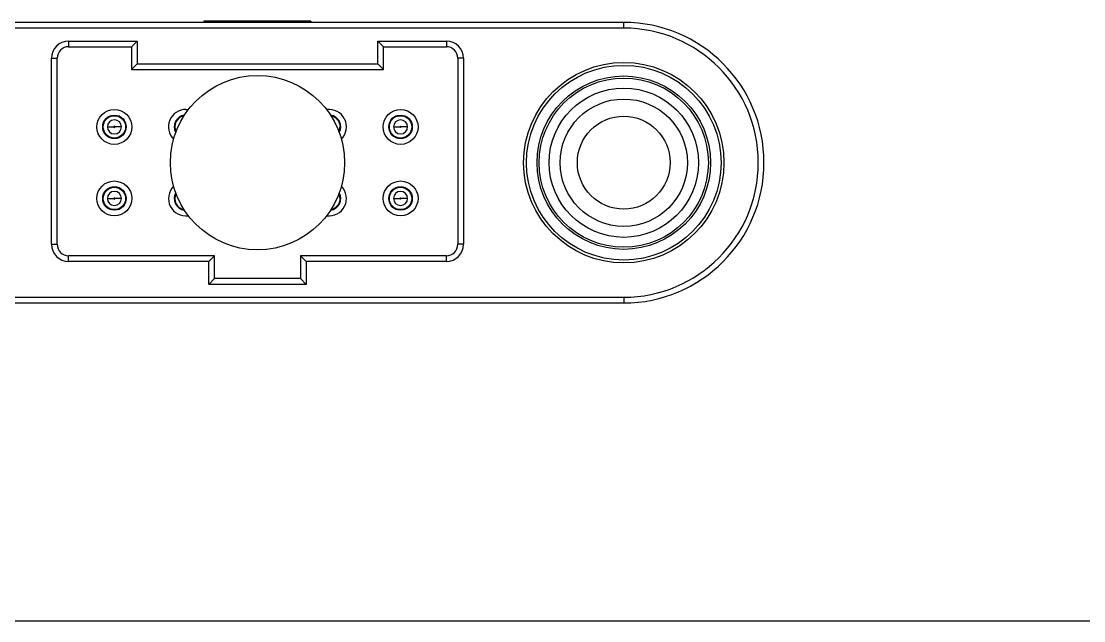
# Model space of a CAD drawing. Header units: millimetres. Extents: x 43 to 185, y 87 to 254.
# Drawn here: x 61.71 to 80.28, y 149.17 to 159.64 of the extents above; entities that cross this region are included whole.
import ezdxf

# ---------------------------------------------------------------- set-up
doc = ezdxf.new("R2010")
doc.units = ezdxf.units.MM

msp = doc.modelspace()

# ---------------------------------------------------------------- linework, layer by layer
at = {"color": 7, "linetype": 'Continuous', "lineweight": 25}
for p, q in [((72.242, 159.618), (59.442, 159.618)), ((72.242, 159.518), (59.442, 159.518)), ((64.907, 159.638), (64.907, 159.618)), ((65.067, 159.638), (64.907, 159.638)), ((64.907, 159.618), (64.907, 159.623)), ((64.907, 159.623), (65.067, 159.623)), ((65.067, 159.638), (65.067, 159.618)), ((65.367, 159.638), (65.067, 159.638)), ((65.067, 159.618), (65.067, 159.623)), ((65.067, 159.623), (65.367, 159.623)), ((65.367, 159.638), (65.367, 159.618)), ((66.317, 159.638), (65.367, 159.638)), ((65.367, 159.618), (65.367, 159.623)), ((65.367, 159.623), (66.317, 159.623)), ((66.477, 159.638), (66.317, 159.638)), ((66.317, 159.638), (66.317, 159.618)), ((66.317, 159.623), (66.477, 159.623)), ((66.317, 159.618), (66.317, 159.623)), ((66.477, 159.638), (66.477, 159.618)), ((66.777, 159.638), (66.477, 159.638)), ((66.477, 159.618), (66.477, 159.623)), ((66.477, 159.623), (66.777, 159.623)), ((66.777, 159.638), (66.777, 159.618)), ((66.777, 159.618), (66.777, 159.623)), ((72.242, 159.518), (72.242, 159.618)), ((62.542, 159.293), (63.742, 159.293)), ((62.542, 159.293), (62.542, 159.193)), ((63.642, 159.193), (63.742, 159.293)), ((63.742, 159.293), (63.742, 158.893)), ((67.942, 159.293), (69.142, 159.293)), ((67.942, 158.893), (67.942, 159.293)), ((68.042, 159.193), (67.942, 159.293)), ((69.142, 159.293), (69.142, 159.193)), ((62.542, 159.193), (63.642, 159.193)), ((63.642, 159.193), (63.642, 158.793)), ((68.042, 158.793), (68.042, 159.193)), ((68.042, 159.193), (69.142, 159.193)), ((62.242, 155.743), (62.242, 158.993)), ((62.242, 158.993), (62.342, 158.993)), ((62.342, 155.743), (62.342, 158.993)), ((69.342, 158.993), (69.342, 155.743)), ((69.442, 158.993), (69.342, 158.993)), ((69.442, 158.993), (69.442, 155.743)), ((63.642, 158.793), (63.742, 158.893)), ((63.642, 158.793), (68.042, 158.793)), ((63.742, 158.893), (67.942, 158.893)), ((68.042, 158.793), (67.942, 158.893)), ((64.592, 158.098), (64.635, 158.095)), ((63.219, 157.793), (63.332, 157.793)), ((63.464, 157.793), (63.352, 157.793)), ((68.219, 157.793), (68.332, 157.793)), ((68.464, 157.793), (68.352, 157.793)), ((63.219, 156.543), (63.332, 156.543)), ((63.464, 156.543), (63.352, 156.543)), ((68.219, 156.543), (68.332, 156.543)), ((68.464, 156.543), (68.352, 156.543)), ((62.242, 155.743), (62.342, 155.743)), ((69.442, 155.743), (69.342, 155.743)), ((62.542, 155.443), (62.542, 155.543)), ((65.092, 155.543), (62.542, 155.543)), ((64.992, 155.443), (62.542, 155.443)), ((65.092, 155.543), (64.992, 155.443)), ((64.992, 155.043), (64.992, 155.443)), ((65.092, 155.143), (65.092, 155.543)), ((66.592, 155.543), (66.692, 155.443)), ((69.142, 155.543), (66.592, 155.543)), ((66.592, 155.543), (66.592, 155.143)), ((66.692, 155.443), (66.692, 155.043)), ((69.142, 155.443), (66.692, 155.443)), ((69.142, 155.443), (69.142, 155.543)), ((65.092, 155.143), (64.992, 155.043)), ((66.692, 155.043), (64.992, 155.043)), ((66.592, 155.143), (65.092, 155.143)), ((66.592, 155.143), (66.692, 155.043)), ((59.442, 154.818), (72.242, 154.818)), ((59.442, 154.718), (72.242, 154.718)), ((72.242, 154.818), (72.242, 154.718)), ((45.342, 149.168), (86.342, 149.168))]:
    msp.add_line(p, q, dxfattribs=at)
at = {"color": 7, "linetype": 'Continuous', "lineweight": 25, "flags": 128}
for points in [[(63.295, 157.983), (63.287, 157.987), (63.283, 157.989)], [(63.389, 157.983), (63.396, 157.987), (63.401, 157.989)], [(64.545, 157.983), (64.537, 157.987), (64.533, 157.989)], [(67.139, 157.983), (67.146, 157.987), (67.151, 157.989)], [(68.295, 157.983), (68.287, 157.987), (68.283, 157.989)], [(68.389, 157.983), (68.396, 157.987), (68.401, 157.989)], [(63.152, 157.839), (63.148, 157.847), (63.146, 157.852)], [(63.165, 157.875), (63.165, 157.876), (63.169, 157.884)], [(63.26, 157.97), (63.259, 157.969), (63.251, 157.966)], [(63.424, 157.97), (63.425, 157.969), (63.433, 157.966)], [(63.519, 157.875), (63.518, 157.876), (63.515, 157.884)], [(63.531, 157.839), (63.536, 157.847), (63.538, 157.852)], [(64.402, 157.839), (64.398, 157.847), (64.396, 157.852)], [(64.415, 157.875), (64.415, 157.876), (64.419, 157.884)], [(64.51, 157.97), (64.509, 157.969), (64.501, 157.966)], [(67.174, 157.97), (67.175, 157.969), (67.183, 157.966)], [(67.269, 157.875), (67.268, 157.876), (67.265, 157.884)], [(67.281, 157.839), (67.286, 157.847), (67.288, 157.852)], [(68.152, 157.839), (68.148, 157.847), (68.146, 157.852)], [(68.165, 157.875), (68.165, 157.876), (68.169, 157.884)], [(68.26, 157.97), (68.259, 157.969), (68.251, 157.966)], [(68.424, 157.97), (68.425, 157.969), (68.433, 157.966)], [(68.519, 157.875), (68.518, 157.876), (68.515, 157.884)], [(68.531, 157.839), (68.536, 157.847), (68.538, 157.852)], [(63.152, 157.747), (63.148, 157.738), (63.146, 157.733)], [(63.165, 157.711), (63.165, 157.71), (63.169, 157.702)], [(63.26, 157.616), (63.259, 157.616), (63.251, 157.62)], [(63.424, 157.616), (63.425, 157.616), (63.433, 157.62)], [(63.519, 157.711), (63.518, 157.71), (63.515, 157.702)], [(63.531, 157.747), (63.536, 157.738), (63.538, 157.733)], [(64.402, 157.747), (64.398, 157.738), (64.396, 157.733)], [(64.415, 157.711), (64.415, 157.71), (64.418, 157.704)], [(67.266, 157.706), (67.272, 157.718), (67.287, 157.793)], [(67.269, 157.711), (67.268, 157.71), (67.266, 157.704)], [(67.281, 157.747), (67.286, 157.738), (67.288, 157.733)], [(68.152, 157.747), (68.148, 157.738), (68.146, 157.733)], [(68.165, 157.711), (68.165, 157.71), (68.169, 157.702)], [(68.26, 157.616), (68.259, 157.616), (68.251, 157.62)], [(68.424, 157.616), (68.425, 157.616), (68.433, 157.62)], [(68.519, 157.711), (68.518, 157.71), (68.515, 157.702)], [(68.531, 157.747), (68.536, 157.738), (68.538, 157.733)], [(63.295, 157.603), (63.287, 157.599), (63.283, 157.597)], [(63.389, 157.603), (63.396, 157.599), (63.401, 157.597)], [(68.295, 157.603), (68.287, 157.599), (68.283, 157.597)], [(68.389, 157.603), (68.396, 157.599), (68.401, 157.597)], [(63.26, 156.72), (63.259, 156.719), (63.251, 156.716)], [(63.295, 156.733), (63.287, 156.737), (63.283, 156.739)], [(63.389, 156.733), (63.396, 156.737), (63.401, 156.739)], [(63.424, 156.72), (63.425, 156.719), (63.433, 156.716)], [(68.26, 156.72), (68.259, 156.719), (68.251, 156.716)], [(68.295, 156.733), (68.287, 156.737), (68.283, 156.739)], [(68.389, 156.733), (68.396, 156.737), (68.401, 156.739)], [(68.424, 156.72), (68.425, 156.719), (68.433, 156.716)], [(63.152, 156.589), (63.148, 156.597), (63.146, 156.602)], [(63.165, 156.625), (63.165, 156.626), (63.169, 156.634)], [(63.519, 156.625), (63.518, 156.626), (63.515, 156.634)], [(63.531, 156.589), (63.536, 156.597), (63.538, 156.602)], [(64.402, 156.589), (64.398, 156.597), (64.396, 156.602)], [(64.415, 156.625), (64.415, 156.626), (64.418, 156.631)], [(67.269, 156.625), (67.268, 156.626), (67.266, 156.631)], [(67.287, 156.543), (67.272, 156.618), (67.266, 156.63)], [(67.281, 156.589), (67.286, 156.597), (67.288, 156.602)], [(68.152, 156.589), (68.148, 156.597), (68.146, 156.602)], [(68.165, 156.625), (68.165, 156.626), (68.169, 156.634)], [(68.519, 156.625), (68.518, 156.626), (68.515, 156.634)], [(68.531, 156.589), (68.536, 156.597), (68.538, 156.602)], [(63.152, 156.497), (63.148, 156.488), (63.146, 156.483)], [(63.165, 156.461), (63.165, 156.46), (63.169, 156.452)], [(63.26, 156.366), (63.259, 156.366), (63.251, 156.37)], [(63.295, 156.353), (63.287, 156.349), (63.283, 156.347)], [(63.389, 156.353), (63.396, 156.349), (63.401, 156.347)], [(63.424, 156.366), (63.425, 156.366), (63.433, 156.37)], [(63.519, 156.461), (63.518, 156.46), (63.515, 156.452)], [(63.531, 156.497), (63.536, 156.488), (63.538, 156.483)], [(64.402, 156.497), (64.398, 156.488), (64.396, 156.483)], [(64.415, 156.461), (64.415, 156.46), (64.419, 156.452)], [(64.51, 156.366), (64.509, 156.366), (64.501, 156.37)], [(64.545, 156.353), (64.537, 156.349), (64.533, 156.347)], [(67.139, 156.353), (67.146, 156.349), (67.151, 156.347)], [(67.174, 156.366), (67.175, 156.366), (67.183, 156.37)], [(67.269, 156.461), (67.268, 156.46), (67.265, 156.452)], [(67.281, 156.497), (67.286, 156.488), (67.288, 156.483)], [(68.152, 156.497), (68.148, 156.488), (68.146, 156.483)], [(68.165, 156.461), (68.165, 156.46), (68.169, 156.452)], [(68.26, 156.366), (68.259, 156.366), (68.251, 156.37)], [(68.295, 156.353), (68.287, 156.349), (68.283, 156.347)], [(68.389, 156.353), (68.396, 156.349), (68.401, 156.347)], [(68.424, 156.366), (68.425, 156.366), (68.433, 156.37)], [(68.519, 156.461), (68.518, 156.46), (68.515, 156.452)], [(68.531, 156.497), (68.536, 156.488), (68.538, 156.483)]]:
    msp.add_lwpolyline(points, dxfattribs=at)
at = {"color": 7, "linetype": 'Continuous', "lineweight": 25}
for centre, radius in [((72.242, 157.168), 1.75), ((72.242, 157.168), 1.7), ((65.842, 157.168), 1.522), ((72.242, 157.168), 1.515), ((72.242, 157.168), 1.478), ((72.242, 157.168), 1.304), ((72.242, 157.168), 1.112), ((63.342, 157.793), 0.305), ((63.342, 157.793), 0.205), ((63.342, 157.793), 0.195), ((68.342, 157.793), 0.305), ((68.342, 157.793), 0.205), ((68.342, 157.793), 0.195), ((72.242, 157.168), 0.811), ((63.342, 156.543), 0.305), ((63.342, 156.543), 0.205), ((63.342, 156.543), 0.195), ((68.342, 156.543), 0.305), ((68.342, 156.543), 0.205), ((68.342, 156.543), 0.195)]:
    msp.add_circle(centre, radius, dxfattribs=at)
for centre, radius, start, end in [((72.242, 157.168), 2.45, 270, 90), ((72.242, 157.168), 2.35, 270, 90), ((62.542, 158.993), 0.3, 90, 180), ((69.142, 158.993), 0.3, 0, 90), ((62.542, 158.993), 0.2, 90, 180), ((69.142, 158.993), 0.2, 0, 90), ((64.592, 157.793), 0.305, 90, 224.9784), ((64.592, 157.793), 0.205, 97.4924, 209.3775), ((64.592, 157.793), 0.195, 100.0247, 206.3109), ((67.092, 157.793), 0.305, 315.0216, 98.1085), ((67.092, 157.793), 0.205, 330.6225, 82.5076), ((67.092, 157.793), 0.195, 0, 79.9753), ((63.224, 157.859), 0.0691, 148.2106, 186.8444), ((63.342, 157.793), 0.204, 120.2357, 149.7643), ((63.342, 157.793), 0.123, 0, 180), ((63.276, 157.91), 0.0691, 82.5234, 121.7926), ((63.342, 157.793), 0.01, 0, 180), ((63.408, 157.91), 0.0691, 58.2074, 97.4774), ((63.342, 157.793), 0.204, 30.2357, 59.7643), ((63.459, 157.859), 0.0691, 353.1556, 31.7893), ((64.474, 157.859), 0.0691, 148.2106, 186.8444), ((64.592, 157.793), 0.204, 120.2357, 149.7643), ((64.526, 157.91), 0.0691, 82.5234, 121.7926), ((67.158, 157.91), 0.0691, 58.2074, 97.4774), ((67.092, 157.793), 0.204, 30.2357, 59.7643), ((67.209, 157.859), 0.0691, 353.1556, 31.7893), ((68.224, 157.859), 0.0691, 148.2106, 186.8444), ((68.342, 157.793), 0.204, 120.2357, 149.7643), ((68.342, 157.793), 0.123, 0, 180), ((68.276, 157.91), 0.0691, 82.5234, 121.7926), ((68.342, 157.793), 0.01, 0, 180), ((68.408, 157.91), 0.0691, 58.2074, 97.4774), ((68.342, 157.793), 0.204, 30.2357, 59.7643), ((68.459, 157.859), 0.0691, 353.1556, 31.7893), ((63.224, 157.727), 0.0691, 173.1556, 211.7893), ((63.342, 157.793), 0.204, 210.2357, 239.7643), ((63.342, 157.793), 0.123, 180, 0), ((63.276, 157.675), 0.0691, 238.2074, 277.4774), ((63.342, 157.793), 0.01, 180, 0), ((63.408, 157.675), 0.0691, 262.5234, 301.7926), ((63.342, 157.793), 0.204, 300.2357, 329.7643), ((63.459, 157.727), 0.0691, 328.2106, 6.8444), ((64.474, 157.727), 0.069, 173.1393, 208.6236), ((67.21, 157.727), 0.069, 331.3765, 6.8607), ((68.224, 157.727), 0.0691, 173.1556, 211.7893), ((68.342, 157.793), 0.204, 210.2357, 239.7643), ((68.342, 157.793), 0.123, 180, 0), ((68.276, 157.675), 0.0691, 238.2074, 277.4774), ((68.342, 157.793), 0.01, 180, 0), ((68.408, 157.675), 0.0691, 262.5234, 301.7926), ((68.342, 157.793), 0.204, 300.2357, 329.7643), ((68.459, 157.727), 0.0691, 328.2106, 6.8444), ((63.342, 156.543), 0.204, 120.2357, 149.7643), ((63.276, 156.66), 0.0691, 82.5234, 121.7926), ((63.408, 156.66), 0.0691, 58.2074, 97.4774), ((63.342, 156.543), 0.204, 30.2357, 59.7643), ((64.592, 156.543), 0.305, 135.0216, 278.1085), ((67.092, 156.543), 0.305, 261.8915, 44.9784), ((68.342, 156.543), 0.204, 120.2357, 149.7643), ((68.276, 156.66), 0.0691, 82.5234, 121.7926), ((68.408, 156.66), 0.0691, 58.2074, 97.4774), ((68.342, 156.543), 0.204, 30.2357, 59.7643), ((63.224, 156.609), 0.0691, 148.2106, 186.8444), ((63.342, 156.543), 0.123, 0, 180), ((63.342, 156.543), 0.123, 180, 0), ((63.342, 156.543), 0.01, 0, 180), ((63.342, 156.543), 0.01, 180, 0), ((63.459, 156.609), 0.0691, 353.1556, 31.7893), ((64.592, 156.543), 0.205, 150.6225, 262.5076), ((64.592, 156.543), 0.195, 153.6891, 259.9753), ((64.474, 156.609), 0.069, 151.3765, 186.8607), ((67.092, 156.543), 0.205, 277.4924, 29.3775), ((67.092, 156.543), 0.195, 280.0247, 0), ((67.21, 156.609), 0.069, 353.1393, 28.6236), ((68.224, 156.609), 0.0691, 148.2106, 186.8444), ((68.342, 156.543), 0.123, 0, 180), ((68.342, 156.543), 0.123, 180, 0), ((68.342, 156.543), 0.01, 0, 180), ((68.342, 156.543), 0.01, 180, 0), ((68.459, 156.609), 0.0691, 353.1556, 31.7893), ((63.224, 156.477), 0.0691, 173.1556, 211.7893), ((63.342, 156.543), 0.204, 210.2357, 239.7643), ((63.276, 156.425), 0.0691, 238.2074, 277.4774), ((63.408, 156.425), 0.0691, 262.5234, 301.7926), ((63.342, 156.543), 0.204, 300.2357, 329.7643), ((63.459, 156.477), 0.0691, 328.2106, 6.8444), ((64.474, 156.477), 0.0691, 173.1556, 211.7893), ((64.592, 156.543), 0.204, 210.2357, 239.7643), ((64.526, 156.425), 0.0691, 238.2074, 277.4774), ((67.158, 156.425), 0.0691, 262.5234, 301.7926), ((67.092, 156.543), 0.204, 300.2357, 329.7643), ((67.209, 156.477), 0.0691, 328.2106, 6.8444), ((68.224, 156.477), 0.0691, 173.1556, 211.7893), ((68.342, 156.543), 0.204, 210.2357, 239.7643), ((68.276, 156.425), 0.0691, 238.2074, 277.4774), ((68.408, 156.425), 0.0691, 262.5234, 301.7926), ((68.342, 156.543), 0.204, 300.2357, 329.7643), ((68.459, 156.477), 0.0691, 328.2106, 6.8444), ((62.542, 155.743), 0.3, 180, 270), ((62.542, 155.743), 0.2, 180, 270), ((69.142, 155.743), 0.3, 270, 360), ((69.142, 155.743), 0.2, 270, 360)]:
    msp.add_arc(centre, radius, start, end, dxfattribs=at)
for centre, major_axis, ratio, start_param, end_param in [((63.099, 157.772), (0.07, 0.111), 0.026567, 6.013525, 6.254074), ((63.346, 158.026), (0.0954, 0.0601), 0.028647, 3.172926, 3.433124), ((63.321, 158.036), (0.111, -0.07), 0.026566, 6.013531, 6.254075), ((63.635, 157.694), (-0.12, 0.19), 0.020483, 0.0225, 0.20627), ((64.349, 157.772), (0.07, 0.111), 0.026567, 6.013525, 6.254074), ((64.596, 158.026), (0.0954, 0.0601), 0.028647, 3.172926, 3.433124), ((67.071, 158.036), (0.111, -0.07), 0.026566, 6.013531, 6.254075), ((67.385, 157.694), (-0.12, 0.19), 0.020483, 0.0225, 0.20627), ((68.099, 157.772), (0.07, 0.111), 0.026567, 6.013525, 6.254074), ((68.346, 158.026), (0.0954, 0.0601), 0.028647, 3.172926, 3.433124), ((68.321, 158.036), (0.111, -0.07), 0.026566, 6.013531, 6.254075), ((68.635, 157.694), (-0.12, 0.19), 0.020483, 0.0225, 0.20627), ((63.109, 157.797), (-0.0601, 0.0954), 0.028647, 3.172926, 3.433129), ((63.362, 157.55), (0.111, -0.07), 0.026566, 2.871939, 3.112482), ((63.337, 157.56), (0.0954, 0.0601), 0.028647, 0.031333, 0.291531), ((63.585, 157.813), (0.07, 0.111), 0.026566, 2.871938, 3.112482), ((68.109, 157.797), (-0.0601, 0.0954), 0.028647, 3.172926, 3.433129), ((68.362, 157.55), (0.111, -0.07), 0.026566, 2.871939, 3.112482), ((68.337, 157.56), (0.0954, 0.0601), 0.028647, 0.031333, 0.291531), ((68.585, 157.813), (0.07, 0.111), 0.026566, 2.871938, 3.112482), ((63.346, 156.776), (0.0954, 0.0601), 0.028647, 3.172926, 3.433124), ((63.321, 156.786), (0.111, -0.07), 0.026566, 6.013531, 6.254075), ((68.346, 156.776), (0.0954, 0.0601), 0.028647, 3.172926, 3.433124), ((68.321, 156.786), (0.111, -0.07), 0.026566, 6.013531, 6.254075), ((63.099, 156.522), (0.07, 0.111), 0.026567, 6.013525, 6.254074), ((63.635, 156.444), (-0.12, 0.19), 0.020483, 0.0225, 0.20627), ((68.099, 156.522), (0.07, 0.111), 0.026567, 6.013525, 6.254074), ((68.635, 156.444), (-0.12, 0.19), 0.020483, 0.0225, 0.20627), ((63.109, 156.547), (-0.0601, 0.0954), 0.028647, 3.172926, 3.433129), ((63.362, 156.3), (0.111, -0.07), 0.026566, 2.871939, 3.112482), ((63.337, 156.31), (0.0954, 0.0601), 0.028647, 0.031333, 0.291531), ((63.585, 156.563), (0.07, 0.111), 0.026566, 2.871938, 3.112482), ((64.359, 156.547), (-0.0601, 0.0954), 0.028647, 3.172926, 3.433129), ((64.612, 156.3), (0.111, -0.07), 0.026566, 2.871939, 3.112482), ((67.087, 156.31), (0.0954, 0.0601), 0.028647, 0.031333, 0.291531), ((67.335, 156.563), (0.07, 0.111), 0.026566, 2.871938, 3.112482), ((68.109, 156.547), (-0.0601, 0.0954), 0.028647, 3.172926, 3.433129), ((68.362, 156.3), (0.111, -0.07), 0.026566, 2.871939, 3.112482), ((68.337, 156.31), (0.0954, 0.0601), 0.028647, 0.031333, 0.291531), ((68.585, 156.563), (0.07, 0.111), 0.026566, 2.871938, 3.112482)]:
    msp.add_ellipse(centre, major_axis=major_axis, ratio=ratio, start_param=start_param, end_param=end_param, dxfattribs=at)
for points, knots in [([(63.169, 157.884), (63.169, 157.885), (63.168, 157.886), (63.168, 157.889), (63.167, 157.892), (63.166, 157.895), (63.166, 157.896)], [0, 0, 0, 0, 0.378943, 0.60272, 0.80977, 1, 1, 1, 1]), ([(63.518, 157.896), (63.518, 157.894), (63.517, 157.891), (63.516, 157.888), (63.515, 157.885), (63.515, 157.884), (63.515, 157.884)], [0, 0, 0, 0, 0.302528, 0.518836, 0.751243, 1, 1, 1, 1]), ([(64.419, 157.884), (64.419, 157.885), (64.418, 157.886), (64.418, 157.889), (64.417, 157.892), (64.416, 157.895), (64.416, 157.896)], [0, 0, 0, 0, 0.378943, 0.60272, 0.80977, 1, 1, 1, 1]), ([(67.268, 157.896), (67.268, 157.894), (67.267, 157.891), (67.266, 157.888), (67.265, 157.885), (67.265, 157.884), (67.265, 157.884)], [0, 0, 0, 0, 0.302528, 0.518836, 0.751243, 1, 1, 1, 1]), ([(68.169, 157.884), (68.169, 157.885), (68.168, 157.886), (68.168, 157.889), (68.167, 157.892), (68.166, 157.895), (68.166, 157.896)], [0, 0, 0, 0, 0.378943, 0.60272, 0.80977, 1, 1, 1, 1]), ([(68.518, 157.896), (68.518, 157.894), (68.517, 157.891), (68.516, 157.888), (68.515, 157.885), (68.515, 157.884), (68.515, 157.884)], [0, 0, 0, 0, 0.302528, 0.518836, 0.751243, 1, 1, 1, 1]), ([(63.251, 157.62), (63.25, 157.62), (63.249, 157.619), (63.246, 157.619), (63.242, 157.618), (63.24, 157.617), (63.239, 157.617)], [0, 0, 0, 0, 0.378943, 0.60272, 0.80977, 1, 1, 1, 1]), ([(63.515, 157.702), (63.515, 157.701), (63.515, 157.7), (63.516, 157.696), (63.517, 157.693), (63.518, 157.691), (63.518, 157.69)], [0, 0, 0, 0, 0.378943, 0.60272, 0.80977, 1, 1, 1, 1]), ([(68.251, 157.62), (68.25, 157.62), (68.249, 157.619), (68.246, 157.619), (68.242, 157.618), (68.24, 157.617), (68.239, 157.617)], [0, 0, 0, 0, 0.378943, 0.60272, 0.80977, 1, 1, 1, 1]), ([(68.515, 157.702), (68.515, 157.701), (68.515, 157.7), (68.516, 157.696), (68.517, 157.693), (68.518, 157.691), (68.518, 157.69)], [0, 0, 0, 0, 0.378943, 0.60272, 0.80977, 1, 1, 1, 1]), ([(63.169, 156.634), (63.169, 156.635), (63.168, 156.636), (63.168, 156.639), (63.167, 156.642), (63.166, 156.645), (63.166, 156.646)], [0, 0, 0, 0, 0.378943, 0.60272, 0.80977, 1, 1, 1, 1]), ([(63.518, 156.646), (63.518, 156.644), (63.517, 156.641), (63.516, 156.638), (63.515, 156.635), (63.515, 156.634), (63.515, 156.634)], [0, 0, 0, 0, 0.302528, 0.518836, 0.751243, 1, 1, 1, 1]), ([(68.169, 156.634), (68.169, 156.635), (68.168, 156.636), (68.168, 156.639), (68.167, 156.642), (68.166, 156.645), (68.166, 156.646)], [0, 0, 0, 0, 0.378943, 0.60272, 0.80977, 1, 1, 1, 1]), ([(68.518, 156.646), (68.518, 156.644), (68.517, 156.641), (68.516, 156.638), (68.515, 156.635), (68.515, 156.634), (68.515, 156.634)], [0, 0, 0, 0, 0.302528, 0.518836, 0.751243, 1, 1, 1, 1]), ([(63.251, 156.37), (63.25, 156.37), (63.249, 156.369), (63.246, 156.369), (63.242, 156.368), (63.24, 156.367), (63.239, 156.367)], [0, 0, 0, 0, 0.378943, 0.60272, 0.80977, 1, 1, 1, 1]), ([(63.515, 156.452), (63.515, 156.451), (63.515, 156.45), (63.516, 156.446), (63.517, 156.443), (63.518, 156.441), (63.518, 156.44)], [0, 0, 0, 0, 0.378943, 0.60272, 0.80977, 1, 1, 1, 1]), ([(64.501, 156.37), (64.5, 156.37), (64.499, 156.369), (64.496, 156.369), (64.492, 156.368), (64.49, 156.367), (64.489, 156.367)], [0, 0, 0, 0, 0.378943, 0.60272, 0.80977, 1, 1, 1, 1]), ([(67.265, 156.452), (67.265, 156.451), (67.265, 156.45), (67.266, 156.446), (67.267, 156.443), (67.268, 156.441), (67.268, 156.44)], [0, 0, 0, 0, 0.378943, 0.60272, 0.80977, 1, 1, 1, 1]), ([(68.251, 156.37), (68.25, 156.37), (68.249, 156.369), (68.246, 156.369), (68.242, 156.368), (68.24, 156.367), (68.239, 156.367)], [0, 0, 0, 0, 0.378943, 0.60272, 0.80977, 1, 1, 1, 1]), ([(68.515, 156.452), (68.515, 156.451), (68.515, 156.45), (68.516, 156.446), (68.517, 156.443), (68.518, 156.441), (68.518, 156.44)], [0, 0, 0, 0, 0.378943, 0.60272, 0.80977, 1, 1, 1, 1])]:
    msp.add_open_spline(points, degree=3, knots=knots, dxfattribs=at)

doc.saveas('drawing.dxf')
